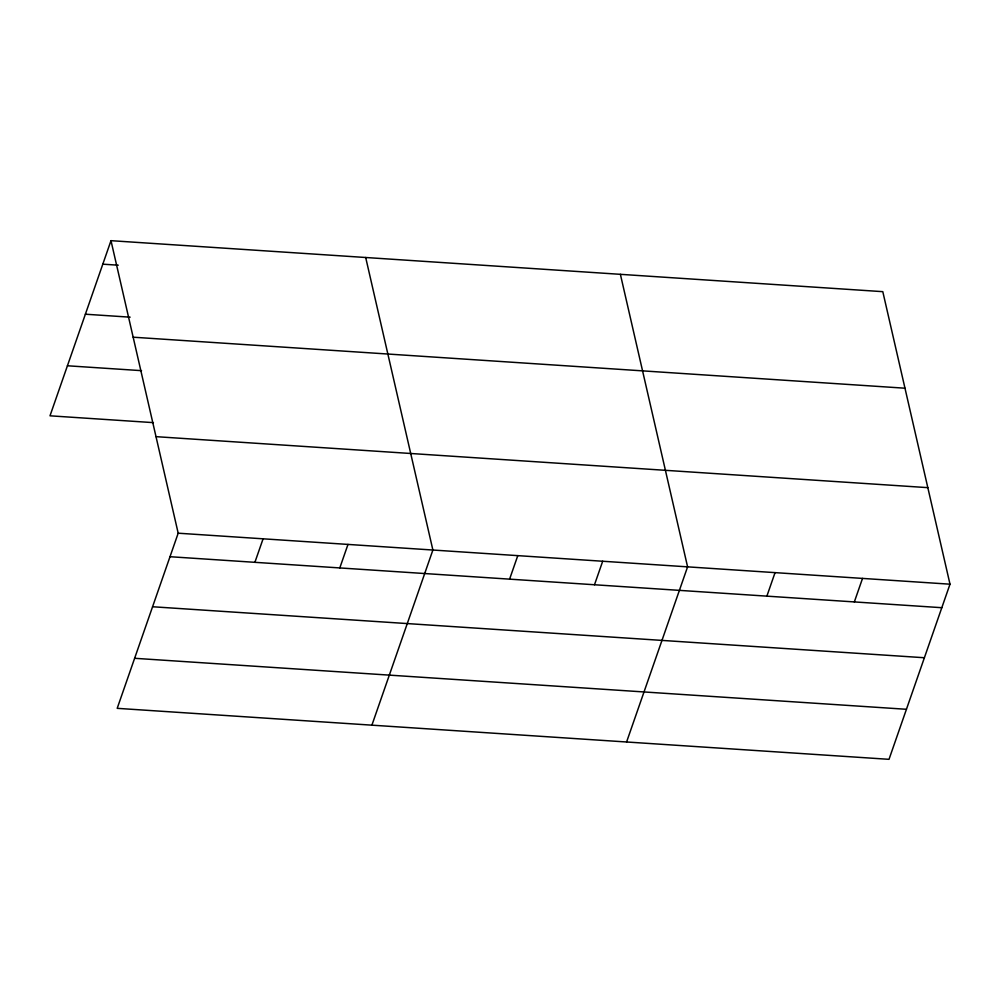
<?xml version="1.0" encoding="UTF-8"?>
<svg xmlns="http://www.w3.org/2000/svg" width="1000" height="1000" viewBox="0 0 1000 1000"><rect width="100%" height="100%" fill="white"/><g stroke="black" fill="none" stroke-linecap="round" stroke-linejoin="round"><path stroke-width="1.5" d="M110.988 240.675L178.188 533.2L117.2 708.337L889.013 759.325L950 584.188L882.8 291.663L110.988 240.675L50 415.812L153.425 422.638M254.9 562.312L263.087 538.812M339.8 567.925L347.987 544.412M371.9 725.163L432.887 550.025L365.688 257.5M509.6 579.138L517.788 555.638M594.5 584.75L602.688 561.25M626.587 741.988L687.588 566.85L620.388 274.325M766.875 596.138L775.05 572.638M854.338 601.925L862.525 578.413M102.8 264.175L118.238 265.2M85.375 314.212L130.137 317.175M133.162 337.2L904.975 388.2M67.425 365.775L141.525 370.662M156.012 436.662L927.825 487.65M178.188 533.2L950 584.188M170 556.712L941.812 607.7M152.575 606.75L924.388 657.738M134.625 658.3L906.438 709.287"/></g></svg>
